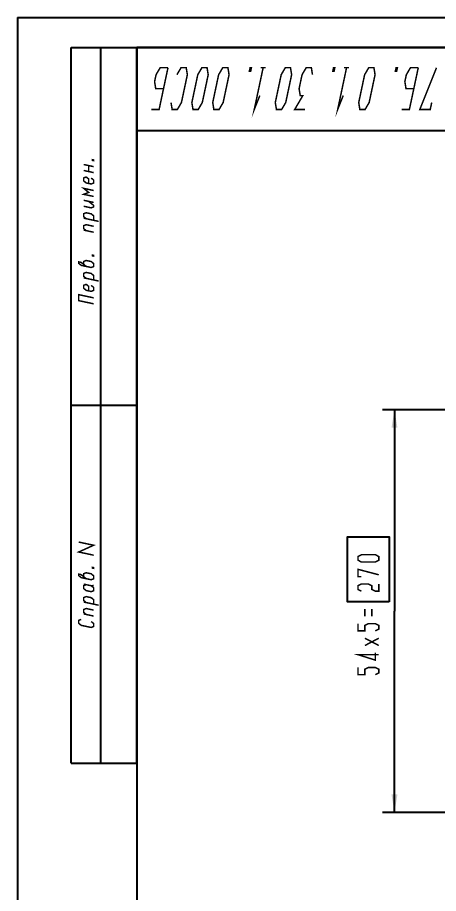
# Model space of a CAD drawing. Header units: millimetres. Extents: x 0 to 420, y 0 to 297.
# Drawn here: x 0 to 70.6, y 150.1 to 297 of the extents above; entities that cross this region are included whole.
import ezdxf

# ---------------------------------------------------------------- set-up
doc = ezdxf.new("R2010")
doc.units = ezdxf.units.MM
doc.header["$LTSCALE"] = 23.1
doc.layers.get('0').update_dxf_attribs({"linetype": 'CONTINUOUS'})
doc.layers.add('ALL_DIMENSIONS', color=7, linetype='CONTINUOUS')
doc.styles.get("Standard").update_dxf_attribs({"font": 'txt', "width": 0.7})
doc.dimstyles.new('DIMSTYLE_1', dxfattribs={"dimtxt": 3.5, "dimasz": 3, "dimexe": 0.18, "dimexo": 0.0625, "dimgap": 0.09, "dimtad": 1, "dimdec": 5, "dimlfac": 4, "dimdsep": 46, "dimtxsty": 'STANDARD', "dimblk": '_FILLED', "dimblk1": '_FILLED', "dimblk2": '_FILLED', "dimcen": 0.09, "dimadec": 0, "dimazin": 0, "dimtp": 0.5, "dimtm": 0.5, "dimtfac": 1, "dimtdec": 5, "dimtofl": 0, "dimtmove": 0, "dimatfit": 3, "dimldrblk": '_FILLED', "dimfxl": 1, "dimtolj": 1, "dimarcsym": 0})

# ---------------------------------------------------------------- blocks, each defined once
blk = doc.blocks.new('_FILLED')
at = {"color": 0, "linetype": 'BYBLOCK'}
blk.add_solid([(0, 0), (-1, 0.167), (-1, -0.167)], dxfattribs=at)
blk = doc.blocks.new('*D4')
at = {"layer": 'ALL_DIMENSIONS', "color": 2, "linetype": 'CONTINUOUS'}
for p, q in [((85.06, 231.23), (61.26, 231.23)), ((63.26, 231.23), (63.26, 197.48)), ((63.26, 163.73), (63.26, 197.48)), ((85.06, 163.73), (61.26, 163.73))]:
    blk.add_line(p, q, dxfattribs=at)
at = {"layer": 'ALL_DIMENSIONS', "color": 2, "linetype": 'CONTINUOUS', "xscale": 3, "yscale": 3, "zscale": 3}
for p, rotation in [((63.26, 231.23), 90), ((63.26, 163.73), 270)]:
    blk.add_blockref('_FILLED', p, dxfattribs=dict(at, rotation=rotation))

msp = doc.modelspace()

# ---------------------------------------------------------------- linework, layer by layer
at = {"color": 7, "linetype": 'CONTINUOUS'}
for p, q in [((0, 297), (0, 0)), ((0, 297), (420, 297)), ((9, 172), (9, 292)), ((9, 292), (20, 292)), ((14, 172), (14, 292)), ((20, 172), (20, 292)), ((90, 292), (20, 292)), ((20, 278), (20, 292)), ((20, 292), (20, 5)), ((20, 292), (415, 292)), ((90, 278), (20, 278)), ((9, 232), (20, 232)), ((9, 172), (20, 172))]:
    msp.add_line(p, q, dxfattribs=at)
at = {"color": 2, "linetype": 'CONTINUOUS', "const_width": 0.25}
for points in [[(25.2500006, 288.5782031), (23.7621043, 281.5781946), (22.4496043, 281.5781946)], [(25.2500006, 288.5782031), (23.9375006, 288.5782031), (23.2520174, 287.4115137), (23.0040347, 286.2448499), (23.1935525, 285.078186), (24.5060525, 285.078186)], [(25.760086, 282.7448584), (25.9496038, 281.5781946), (26.8246033, 281.5781946), (27.5100865, 282.7448584), (28.5020174, 287.4115137), (28.3124995, 288.5782031), (27.4374985, 288.5782031), (26.7520168, 287.4115137)], [(31.8125006, 288.5782031), (32.0020184, 287.4115137), (31.0100876, 282.7448584), (30.3246043, 281.5781946), (29.4496033, 281.5781946), (29.2600854, 282.7448584), (30.2520163, 287.4115137), (30.9374995, 288.5782031), (31.8125006, 288.5782031)], [(35.3124985, 288.5782031), (35.5020163, 287.4115137), (34.5100854, 282.7448584), (33.8246054, 281.5781946), (32.9496043, 281.5781946), (32.7600865, 282.7448584), (33.7520174, 287.4115137), (34.4375006, 288.5782031), (35.3124985, 288.5782031)], [(39.0312506, 288.5782031), (39.2499985, 288.5782031), (39.1260095, 287.9948584), (38.9072585, 287.9948584), (39.0312506, 288.5782031)], [(40.6643198, 283.9115222), (39.7308554, 281.5781946), (41.2187485, 288.5782031)], [(41.6562506, 288.5782031), (40.7812495, 288.5782031)], [(45.8124985, 288.5782031), (46.0020163, 287.4115137), (45.0100854, 282.7448584), (44.3246054, 281.5781946), (43.4496043, 281.5781946), (43.2600865, 282.7448584), (44.2520174, 287.4115137), (44.9375006, 288.5782031), (45.8124985, 288.5782031)], [(48.2621054, 281.5781946), (46.5121033, 281.5781946), (47.8830698, 283.9115222), (47.4455708, 283.9115222), (47.256053, 285.078186), (47.7520184, 287.4115137), (48.4374985, 288.5782031), (49.3124995, 288.5782031), (49.5020174, 287.4115137)], [(53.0312485, 288.5782031), (53.2499995, 288.5782031), (53.1260074, 287.9948584), (52.9072595, 287.9948584), (53.0312485, 288.5782031)], [(54.6643176, 283.9115222), (53.7308533, 281.5781946), (55.2187527, 288.5782031)], [(55.6562485, 288.5782031), (54.7812506, 288.5782031)], [(59.8125027, 288.5782031), (60.0020142, 287.4115137), (59.0100897, 282.7448584), (58.3246033, 281.5781946), (57.4496054, 281.5781946), (57.2600876, 282.7448584), (58.2520184, 287.4115137), (58.9374985, 288.5782031), (59.8125027, 288.5782031)], [(63.5312485, 288.5782031), (63.7500027, 288.5782031), (63.6260074, 287.9948584), (63.4072595, 287.9948584), (63.5312485, 288.5782031)], [(67.2500006, 288.5782031), (65.7621011, 281.5781946), (64.4496011, 281.5781946)], [(67.2500006, 288.5782031), (65.9375006, 288.5782031), (65.2520142, 287.4115137), (65.0040363, 286.2448499), (65.1935541, 285.078186), (66.5060541, 285.078186)], [(70.3125027, 288.5782031), (67.5121033, 281.5781946), (69.2621054, 281.5781946), (69.5100897, 282.7448584)], [(12.7779261, 273.1250024), (12.7779261, 273.0000073), (12.5695924, 273.0442786), (12.5695924, 273.1692737), (12.7779261, 273.1250024)], [(11.1112594, 272.3542676), (12.7779261, 271.9999951)], [(11.9445927, 271.1771191), (11.9445927, 272.1771313)], [(12.7779261, 271.0000085), (11.1112594, 271.3542554)], [(11.9445927, 269.1771204), (11.9445927, 269.9271423), (11.5279261, 270.2657007), (11.1112594, 270.1042529), (11.1112594, 269.6042725), (11.5279261, 269.2656885), (12.3612594, 269.0885779), (12.7779261, 269.25), (12.7779261, 269.7500061), (12.3612594, 270.0885645)], [(12.7779261, 267.000011), (11.1112594, 267.3542578), (11.9445927, 267.6771277), (11.1112594, 268.35427), (12.7779261, 267.9999976)], [(11.1112594, 266.3542712), (12.7779261, 265.9999988)], [(11.1112594, 265.354259), (12.3612594, 265.0885547), (12.7779261, 265.2500024), (12.7779261, 265.4999927), (11.9445927, 266.177135)], [(12.7779261, 262.9999878), (12.7779261, 263.7500098), (12.3612594, 264.0885681), (11.5279261, 264.2657043), (11.1112594, 264.1042566), (11.1112594, 263.6042505), (11.5279261, 263.2656921)], [(13.6112595, 262.8228772), (11.1112594, 263.3542603)], [(11.5279261, 261.2656934), (11.1112594, 261.6042517), (11.1112594, 262.1042578), (11.5279261, 262.2657056), (12.7779261, 262.0000012)], [(12.7779261, 260.999989), (11.1112594, 261.3542615)], [(12.7779261, 257.1250122), (12.7779261, 256.9999915), (12.5695924, 257.0442883), (12.5695924, 257.1692834), (12.7779261, 257.1250122)], [(11.5279261, 255.265697), (10.6945927, 255.9428137), (10.277926, 256.0313818), (10.277926, 255.7813916), (10.6945927, 255.4428333), (12.3612594, 255.0885608), (12.7779261, 255.2500085), (12.7779261, 255.749989), (12.3612594, 256.088573), (11.5279261, 256.2656836), (11.1112594, 256.1042615), (11.1112594, 255.6042554)], [(12.7779261, 252.9999939), (12.7779261, 253.7499902), (12.3612594, 254.0885742), (11.5279261, 254.2656848), (11.1112594, 254.1042627), (11.1112594, 253.6042566), (11.5279261, 253.2656982)], [(13.6112595, 252.8228577), (11.1112594, 253.3542664)], [(11.9445927, 251.1771313), (11.9445927, 251.9271277), (11.5279261, 252.265686), (11.1112594, 252.1042639), (11.1112594, 251.6042578), (11.5279261, 251.2656995), (12.3612594, 251.0885632), (12.7779261, 251.250011), (12.7779261, 251.7499915), (12.3612594, 252.0885754)], [(12.7779261, 248.9999963), (10.277926, 249.5313794), (10.277926, 250.5313916), (12.7779261, 250.0000085)], [(12.7779261, 206.8541602), (10.277926, 207.3855688), (12.7779261, 208.5208301), (10.277926, 209.0522131)], [(12.7779261, 204.7708228), (12.7779261, 204.6458276), (12.5695924, 204.6901245), (12.5695924, 204.8151196), (12.7779261, 204.7708228)], [(11.5279261, 202.9115332), (10.6945927, 203.5886499), (10.277926, 203.677218), (10.277926, 203.4272278), (10.6945927, 203.0886694), (12.3612594, 202.734397), (12.7779261, 202.8958447), (12.7779261, 203.3958252), (12.3612594, 203.7344092), (11.5279261, 203.9115198), (11.1112594, 203.7500977), (11.1112594, 203.2500916)], [(11.1112594, 202.0000891), (12.3612594, 201.7344104), (12.7779261, 201.7708374)], [(11.5279261, 201.911521), (11.1112594, 201.7500989), (11.1112594, 201.2500928), (11.5279261, 200.9115344), (12.3612594, 200.7343982), (12.7779261, 200.8958459), (12.7779261, 201.3958264), (12.3612594, 201.7344104)], [(12.7779261, 198.6458313), (12.7779261, 199.3958276), (12.3612594, 199.734386), (11.5279261, 199.9115222), (11.1112594, 199.7501001), (11.1112594, 199.250094), (11.5279261, 198.9115356)], [(13.6112595, 198.4686951), (11.1112594, 199.0001038)], [(11.5279261, 196.9115369), (11.1112594, 197.2500952), (11.1112594, 197.7501013), (11.5279261, 197.9115234), (12.7779261, 197.6458447)], [(12.7779261, 196.6458325), (11.1112594, 197.000105)], [(10.6945927, 196.0886609), (10.277926, 195.9272131), (10.277926, 195.4272327), (10.6945927, 195.0886487), (12.3612594, 194.7344019), (12.7779261, 194.895824), (12.7779261, 195.3958301), (12.3612594, 195.7343884)]]:
    msp.add_lwpolyline(points, dxfattribs=at)
at = {"layer": 'ALL_DIMENSIONS', "color": 2, "linetype": 'CONTINUOUS'}
msp.add_lwpolyline([(62.3819889, 199.0588225), (55.3819889, 199.0588225), (55.3819889, 209.9088225), (62.3819889, 209.9088225), (62.3819889, 199.0588225)], dxfattribs=at)
at = {"layer": 'ALL_DIMENSIONS', "color": 2, "linetype": 'CONTINUOUS', "const_width": 0.25}
for points in [[(60.6319885, 206.015083), (60.0486566, 205.7088245), (57.7153226, 205.7088245), (57.1319907, 206.015083), (57.1319907, 206.6275745), (57.7153226, 206.933833), (60.0486566, 206.933833), (60.6319885, 206.6275745), (60.6319885, 206.015083)], [(60.6319885, 203.5650659), (57.1319907, 204.4838159), (57.1319907, 203.258833), (57.7153226, 203.258833)], [(57.7153226, 200.8088159), (57.1319907, 201.1150745), (57.1319907, 201.7275659), (57.7153226, 202.0338245), (58.8819864, 202.0338245), (59.4653247, 201.7275659), (59.4653247, 201.1150745), (60.0486566, 200.8088159), (60.6319885, 200.8088159), (60.6319885, 202.0338245)], [(58.2986545, 196.6088159), (58.2986545, 197.8338245)], [(59.4653247, 196.6088159), (59.4653247, 197.8338245)], [(60.0486566, 194.1588245), (60.6319885, 194.465083), (60.6319885, 195.0775745), (60.0486566, 195.383833), (58.8819864, 195.383833), (58.2986545, 195.0775745), (58.2986545, 194.1588245), (57.1319907, 194.1588245), (57.1319907, 195.383833)], [(60.6319885, 191.708833), (58.2986545, 192.9338159)], [(58.2986545, 191.708833), (60.6319885, 192.9338159)], [(60.6319885, 190.1775659), (57.1319907, 190.1775659), (60.0486566, 189.2588159), (60.0486566, 190.4838245)], [(60.0486566, 186.8088245), (60.6319885, 187.115083), (60.6319885, 187.7275745), (60.0486566, 188.033833), (58.8819864, 188.033833), (58.2986545, 187.7275745), (58.2986545, 186.8088245), (57.1319907, 186.8088245), (57.1319907, 188.033833)]]:
    msp.add_lwpolyline(points, dxfattribs=at)

# ---------------------------------------------------------------- dimensions: what is measured, and where the dimension line sits
at = {"layer": 'ALL_DIMENSIONS', "color": 2, "linetype": 'CONTINUOUS'}
dim = msp.add_linear_dim(base=(63.2569889, 231.2338225), p1=(85.0628464, 163.7338225), p2=(85.0628464, 231.2338225), angle=90, text='54х5=<>', dimstyle='DIMSTYLE_1', dxfattribs=at)
dim.commit()
dim.dimension.update_dxf_attribs({"geometry": '*D4', "text_midpoint": (60.6319889, 186.8088225), "dimtype": 160})

doc.saveas('drawing.dxf')
